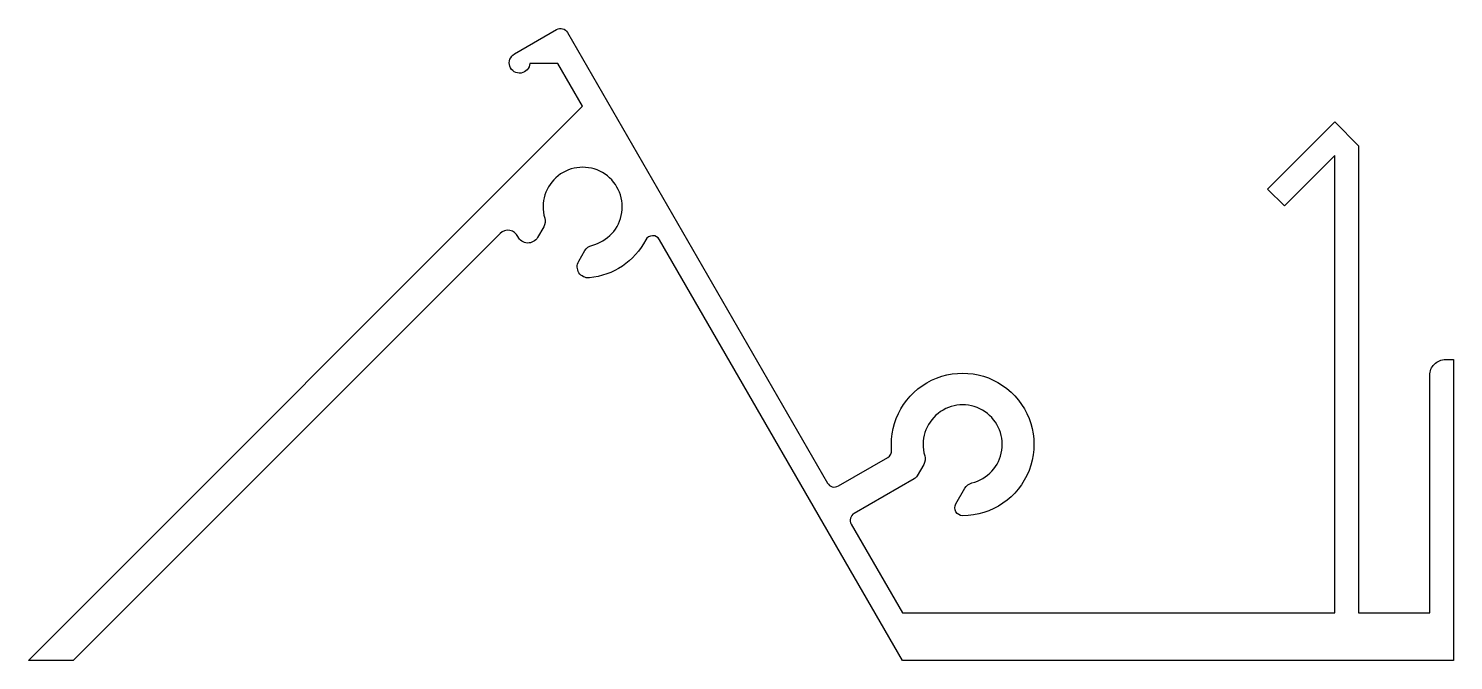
# Model space of a CAD drawing. Extents: x 103.8 to 193.8, y 194.2 to 234.1.
import ezdxf

# ---------------------------------------------------------------- set-up
doc = ezdxf.new("R2010")
doc.units = 0
doc.layers.get('0').update_dxf_attribs({"linetype": 'CONTINUOUS'})

msp = doc.modelspace()

# ---------------------------------------------------------------- linework, layer by layer
at = {"color": 0}
msp.add_lwpolyline([(186.316, 197.225), (186.316, 226.104), (183.134, 222.922), (182.074, 223.982), (186.316, 228.225), (187.816, 226.725), (187.816, 197.225), (192.316, 197.225), (192.316, 212.225, -0.414214), (193.316, 213.225), (193.816, 213.225), (193.816, 194.225), (159.016, 194.225), (143.677, 220.793, 0.590965), (142.801, 220.775, -0.253735), (139.238, 218.385, -0.609065), (138.566, 219.432), (138.953, 220.102, -0.206032), (139.397, 220.433, 2.510814), (136.42, 222.152, -0.206032), (136.355, 221.602), (135.968, 220.932, -0.605583), (134.728, 220.983, 0.519422), (133.6, 221.18), (106.645, 194.225), (103.816, 194.225), (138.812, 229.22), (137.25, 231.925), (135.48, 231.925, -1.686641), (134.506, 232.518), (137.173, 234.058, -0.414214), (137.856, 233.875), (154.281, 205.427, 0.414214), (154.964, 205.244), (158.081, 207.043, 0.288897), (158.33, 207.515, -2.553518), (162.816, 203.365, -0.57735), (162.383, 204.115), (162.953, 205.102, -0.206032), (163.397, 205.433, 2.510814), (160.42, 207.152, -0.206032), (160.355, 206.602), (159.941, 205.885, -0.131652), (159.758, 205.702), (155.964, 203.512, 0.414214), (155.781, 202.829), (159.016, 197.225)], format="xyb", close=True, dxfattribs=at)

doc.saveas('drawing.dxf')
